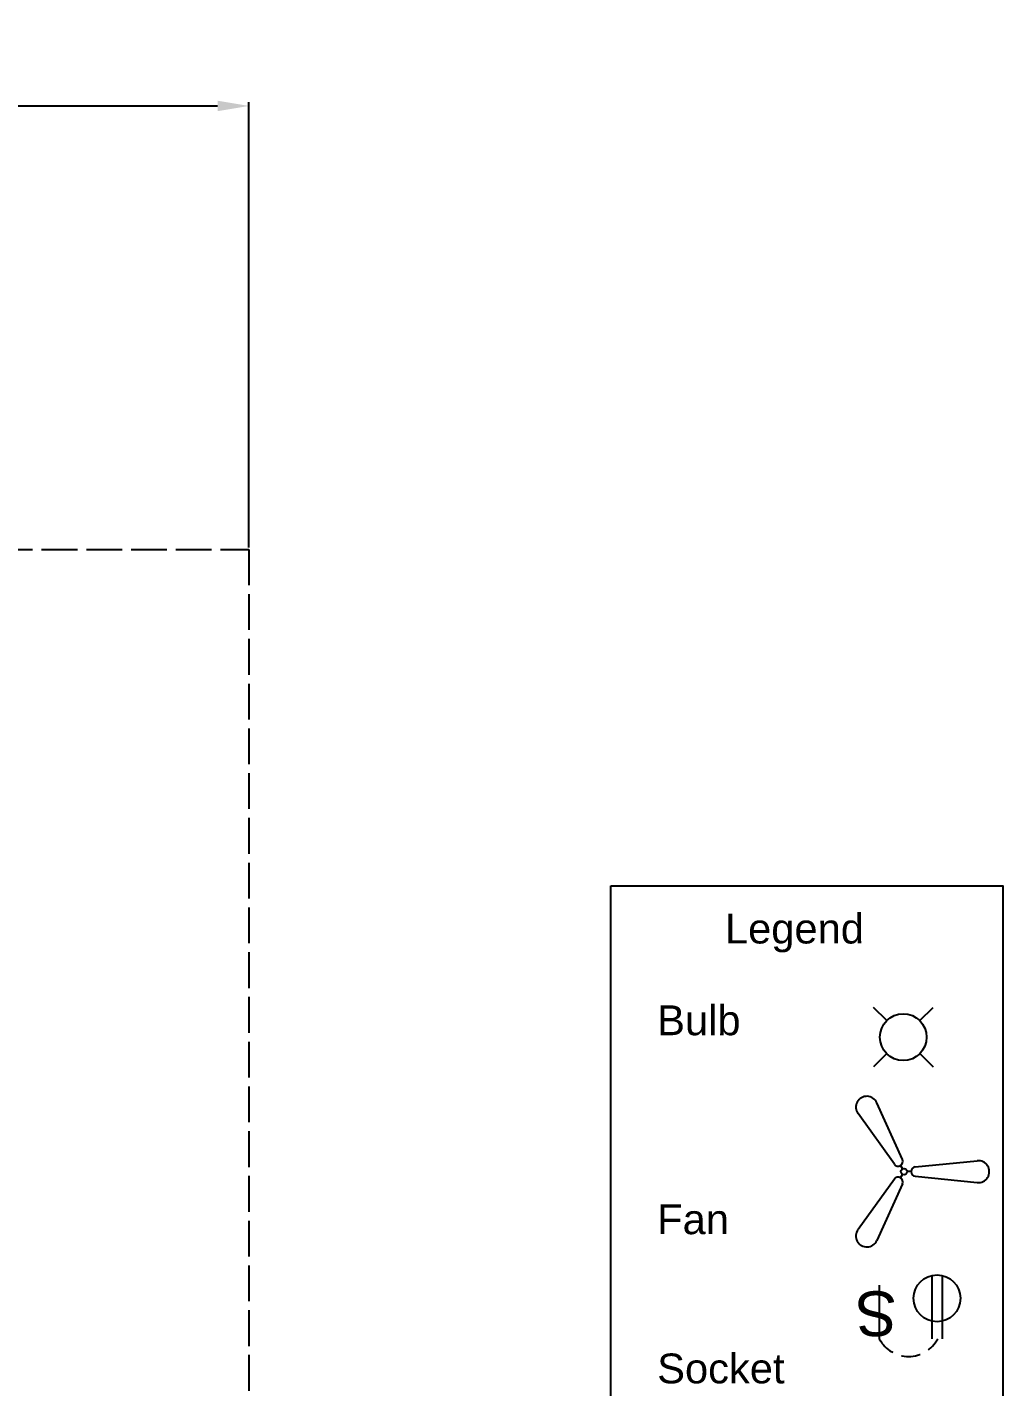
# Model space of a CAD drawing. Header units: feet. Extents: x 15180 to 17114, y 6067 to 8094.
# Drawn here: x 16786.9 to 17114.1, y 7638 to 8093.7 of the extents above; entities that cross this region are included whole.
import ezdxf

# ---------------------------------------------------------------- set-up
doc = ezdxf.new("R2010")
doc.units = ezdxf.units.FT
doc.linetypes.add('ACAD_ISO02W100', pattern=[15, 12, -3])
doc.linetypes.add('HIDDEN', pattern=[9.525, 6.35, -3.175])
for name, color, linetype in [('Dimension', 130, 'Continuous'), ('Electrical', 50, 'Continuous'), ('Electrical Hidden', 120, 'HIDDEN'), ('Switches', 90, 'Continuous')]:
    doc.layers.add(name, color=color, linetype=linetype)
doc.layers.add('Layer2', color=7, linetype='ACAD_ISO02W100', true_color=0xff8f8f)
doc.styles.get("Standard").update_dxf_attribs({"font": 'arial.ttf'})
doc.dimstyles.new('ISO-25', dxfattribs={"dimtxt": 20.5, "dimasz": 10.5, "dimexe": 1.25, "dimexo": 0.625, "dimtad": 1, "dimtxsty": 'Standard', "dimcen": 2.5, "dimadec": 0, "dimazin": 0, "dimtfac": 1, "dimtmove": 0, "dimatfit": 3, "dimfxl": 1, "dimarcsym": 0})

# ---------------------------------------------------------------- blocks, each defined once
blk = doc.blocks.new('*D1')
at = {"layer": 'Defpoints', "color": 0, "transparency": 16777216}
for p in [(16861.26, 8067.35), (15471.76, 7918.71), (16861.26, 7918.71)]:
    blk.add_point(p, dxfattribs=at)
at = {"layer": 'Dimension', "color": 0, "lineweight": -2, "transparency": 16777216}
for p, q in [((15471.76, 7919.33), (15471.76, 8068.6)), ((15482.26, 8067.35), (16850.76, 8067.35)), ((16861.26, 7919.33), (16861.26, 8068.6))]:
    blk.add_line(p, q, dxfattribs=at)
at = {"layer": 'Dimension', "color": 0, "transparency": 16777216}
for points in [[(15482.26, 8069.1), (15482.26, 8065.6), (15471.76, 8067.35)], [(16850.76, 8069.1), (16850.76, 8065.6), (16861.26, 8067.35)]]:
    blk.add_solid(points, dxfattribs=at)
at = {"layer": 'Dimension', "color": 0, "transparency": 16777216, "insert": (16166.51, 8080.29), "char_height": 20.5, "attachment_point": 5}
blk.add_mtext('1389,49', dxfattribs=at)
blk = doc.blocks.new('*U14')
at = {"layer": 'Electrical'}
blk.add_line((-2.22, -2.22), (2.22, 2.22), dxfattribs=at)
blk = doc.blocks.new('*U15')
at = {"layer": 'Electrical', "color": 0, "linetype": 'ByBlock', "lineweight": -2, "transparency": 16777216}
for p, rotation in [((12970.18, 6151.56), 90.00000000000001), ((12970.18, 6136.04), 180), ((12985.7, 6136.04), 270)]:
    blk.add_blockref('*U14', p, dxfattribs=dict(at, rotation=rotation))
blk.add_blockref('*U14', (12985.7, 6151.56), dxfattribs=at)
blk = doc.blocks.new('*U20')
at = {"layer": 'Electrical', "color": 1}
for p, q in [((-12.46, 0), (-13.78, 0)), ((-11.05, 1.57), (9.73, 3.65)), ((-11.05, -1.57), (9.73, -3.65))]:
    blk.add_line(p, q, dxfattribs=at)
for centre, radius, start, end in [((-10.89, 0), 1.57, 95.7392, 264.2608), ((10.1, 0), 3.67, 264.2608, 95.7392)]:
    blk.add_arc(centre, radius, start, end, dxfattribs=at)
blk = doc.blocks.new('*U19')
at = {"layer": 'Electrical', "color": 0, "linetype": 'ByBlock', "lineweight": -2, "transparency": 16777216}
for p, rotation in [((8191.55, 4104.44), 120), ((8191.55, 4078.76), 240)]:
    blk.add_blockref('*U20', p, dxfattribs=dict(at, rotation=rotation))
blk.add_blockref('*U20', (8213.78, 4091.6), dxfattribs=at)

msp = doc.modelspace()

# ---------------------------------------------------------------- linework, layer by layer
at = {"layer": 'Defpoints'}
msp.add_lwpolyline([(16982.673, 7805.951), (17114.056, 7805.951), (17114.056, 7546.952), (16982.673, 7546.952)], close=True, dxfattribs=at)
at = {"layer": 'Electrical', "color": 3}
msp.add_line((17072.715, 7653.948), (17072.715, 7672.149), dxfattribs=at)
at = {"layer": 'Electrical'}
msp.add_circle((17080.676, 7755.244), 7.837, dxfattribs=at)
at = {"layer": 'Electrical', "color": 1}
msp.add_circle((17080.935, 7710.169), 1.05, dxfattribs=at)
at = {"layer": 'Electrical Hidden'}
msp.add_arc((17082.427, 7659.265), 11.072, 208.70022, 332.13358, dxfattribs=at)
at = {"layer": 'Layer2'}
msp.add_lwpolyline([(15471.763, 7918.71), (16861.258, 7918.71), (16861.258, 7267.016, -0.4142136), (16793.665, 7199.423), (15471.763, 7199.423)], format="xyb", close=True, dxfattribs=at)
at = {"layer": 'Switches'}
for p, q in [((17090.227, 7675.349), (17090.227, 7654.09)), ((17093.744, 7675.35), (17093.744, 7654.09))]:
    msp.add_line(p, q, dxfattribs=at)
msp.add_circle((17091.988, 7667.713), 7.837, dxfattribs=at)

# ---------------------------------------------------------------- block references
at = {"layer": 'Electrical'}
for name, p in [('*U15', (4102.739, 1611.446)), ('*U19', (8881.977, 3618.567))]:
    msp.add_blockref(name, p, dxfattribs=at)

# ---------------------------------------------------------------- texts
at = {"insert": (16998.166, 7765.889), "char_height": 2.5, "attachment_point": 1}
msp.add_mtext_dynamic_manual_height_columns('{\\H4x;Bulb\\P\\P\\P\\PFan\\P\\P\\PSocket\\P\\P\\PSwitch\\P\\PWire\\P\\P\\H0.5x;Three way switch}', width=73.31454, gutter_width=12.5, heights=[213.729], dxfattribs=at)
at = {"layer": 'Defpoints', "insert": (17020.885, 7796.631), "char_height": 10, "attachment_point": 1}
msp.add_mtext_dynamic_manual_height_columns('Legend', width=54.25279, gutter_width=12.5, heights=[0], dxfattribs=at)
at = {"layer": 'Electrical', "color": 3, "insert": (17078.601, 7655.045), "char_height": 15, "attachment_point": 1, "rotation": 180}
msp.add_mtext_dynamic_manual_height_columns('S', width=32.74745, gutter_width=12.5, heights=[0], dxfattribs=at)

# ---------------------------------------------------------------- dimensions: what is measured, and where the dimension line sits
at = {"layer": 'Dimension'}
dim = msp.add_linear_dim(base=(16861.25752, 8067.3494), p1=(15471.76254, 7918.70974), p2=(16861.25752, 7918.70974), dimstyle='ISO-25', dxfattribs=at)
dim.commit()
dim.dimension.update_dxf_attribs({"geometry": '*D1', "text_midpoint": (16166.51003, 8080.29398)})

doc.saveas('drawing.dxf')
